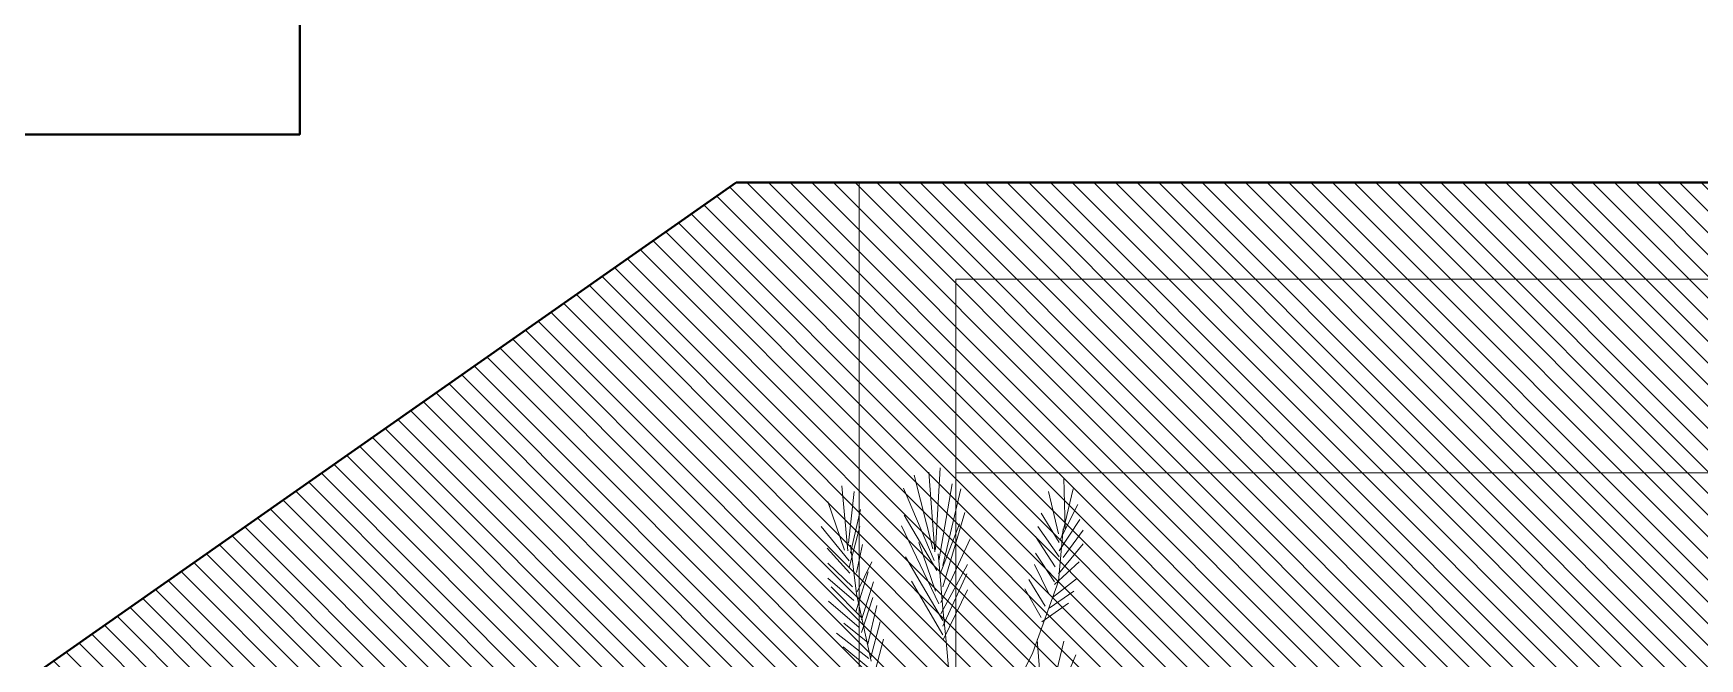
# Model space of a CAD drawing. Header units: millimetres. Extents: x 3779 to 7711, y 1445 to 3132.
# Drawn here: x 3974.662 to 3975.524, y 1452.928 to 1453.252 of the extents above; entities that cross this region are included whole.
import ezdxf

# ---------------------------------------------------------------- set-up
doc = ezdxf.new("R2010")
doc.units = ezdxf.units.MM
for name, color, linetype, lineweight in [('pluma 0.0', 33, 'Continuous', 0), ('pluma 1', 1, 'Continuous', 9), ('pluma 2', 2, 'Continuous', 20), ('pluma 4', 34, 'Continuous', 40), ('VEJETACION', 3, 'Continuous', 9)]:
    doc.layers.add(name, color=color, linetype=linetype, lineweight=lineweight)

# ---------------------------------------------------------------- blocks, each defined once
blk = doc.blocks.new('5')
for p, q in [((0.0806, 1.2394), (0.0605, 1.3188)), ((0.0827, 1.2363), (0.0763, 1.3219)), ((0.0835, 1.2386), (0.0885, 1.3265)), ((0.2234, 1.261), (0.2219, 1.3157)), ((-0.0112, 1.2371), (-0.0177, 1.3072)), ((-0.0105, 1.2455), (-0.0041, 1.3011)), ((0.082, 1.227), (0.049, 1.3049)), ((0.0871, 1.2263), (0.1014, 1.3095)), ((0.0914, 1.2216), (0.1107, 1.3041)), ((0.2162, 1.2556), (0.2054, 1.3011)), ((0.2198, 1.2525), (0.232, 1.3041)), ((-0.0148, 1.2378), (-0.0328, 1.2903)), ((-0.0084, 1.2347), (0.0024, 1.2818)), ((0.0914, 1.1985), (0.115, 1.2787)), ((0.2169, 1.2463), (0.1975, 1.2779)), ((0.2176, 1.2486), (0.237, 1.2872)), ((-0.0098, 1.2263), (-0.0399, 1.2633)), ((-0.0098, 1.2193), (0.0017, 1.2633)), ((0.0871, 1.18), (0.0469, 1.264)), ((0.0849, 1.2162), (0.0497, 1.2756)), ((0.0885, 1.2124), (0.1093, 1.2664)), ((0.2169, 1.2309), (0.1939, 1.2633)), ((0.2162, 1.2047), (0.2212, 1.261)), ((0.2169, 1.2371), (0.2391, 1.271)), ((0.2212, 1.2301), (0.2427, 1.2594)), ((-0.0091, 1.2132), (-0.0335, 1.2401)), ((-0.0019, 1.1908), (-0.0084, 1.2432)), ((-0.0019, 1.2139), (0.0046, 1.244)), ((0.0835, 1.1939), (0.0655, 1.2463)), ((0.0892, 1.1815), (0.1208, 1.2502)), ((0.2126, 1.2201), (0.1911, 1.2525)), ((0.2162, 1.2124), (0.2427, 1.2448)), ((-0.0062, 1.1985), (-0.0328, 1.224)), ((-0.0012, 1.1931), (0.0146, 1.2255)), ((0.0914, 1.1623), (0.0512, 1.2309)), ((0.0878, 1.2186), (0.0863, 1.234)), ((0.0892, 1.1692), (0.1179, 1.2224)), ((0.2054, 1.1916), (0.1903, 1.2224)), ((0.2119, 1.2039), (0.1911, 1.2347)), ((0.2119, 1.2008), (0.2384, 1.2255)), ((-0.0048, 1.1839), (-0.0328, 1.2078)), ((-0.0026, 1.1715), (0.011, 1.2147)), ((0.0038, 1.163), (0.0167, 1.2039)), ((0.0914, 1.1468), (0.0576, 1.2047)), ((0.0914, 1.1746), (0.0878, 1.2186)), ((0.0914, 1.1561), (0.1172, 1.2124)), ((0.2018, 1.1777), (0.1839, 1.2062)), ((0.1882, 1.1276), (0.2162, 1.2047)), ((0.2097, 1.1869), (0.2355, 1.207)), ((0.0038, 1.1654), (-0.0292, 1.1985)), ((0.0139, 1.1183), (-0.0019, 1.1908)), ((0.0038, 1.1492), (0.016, 1.1869)), ((0.0921, 1.1422), (0.1179, 1.1954)), ((0.1975, 1.1654), (0.1796, 1.1962)), ((0.2061, 1.1754), (0.2327, 1.1939)), ((0.001, 1.1546), (-0.032, 1.1831)), ((0.0103, 1.1368), (0.0203, 1.1785)), ((0.0949, 1.1399), (0.0914, 1.1746)), ((0.1982, 1.1607), (0.2269, 1.1808)), ((0.0103, 1.1384), (-0.0155, 1.1592)), ((0.0132, 1.1214), (0.0239, 1.1607)), ((0.0117, 1.1214), (-0.0234, 1.1484)), ((0.0146, 1.1083), (-0.0163, 1.1338)), ((0.0189, 1.1091), (0.0275, 1.1422)), ((0.1014, 1.0667), (0.0949, 1.1399)), ((0.199, 1.0674), (0.1932, 1.1415)), ((0.2054, 1.0721), (0.2219, 1.1399)), ((0.1638, 1.0782), (0.1882, 1.1276)), ((0.2069, 1.059), (0.2348, 1.1253))]:
    blk.add_line(p, q)
blk = doc.blocks.new('KJKHJK')
at = {"layer": 'VEJETACION', "linetype": 'Continuous', "xscale": 0.599999999999909, "yscale": 0.599999999999909, "zscale": 0.599999999999909}
blk.add_blockref('5', (1136.2546, 439.1623), dxfattribs=at)

msp = doc.modelspace()

# ---------------------------------------------------------------- hatches: boundary and pattern name
at = {"layer": 'pluma 0.0'}
h = msp.add_hatch(dxfattribs=at)
h.set_pattern_fill('LINE', color=256, scale=0.0025, angle=135)
h.set_pattern_definition([(135, (0, 0), (-0.005612660076, -0.005612660076), [])])
h.paths.add_polyline_path([(3976.65053, 1453.01996), (3975.88934, 1453.01996), (3975.88934, 1452.67449), (3975.08934, 1452.67449), (3975.08934, 1453.01996), (3974.80493, 1453.01996), (3973.74229, 1452.27611), (3976.65053, 1452.4893)])
h.paths.add_polyline_path([(3975.88934, 1453.01996), (3975.08934, 1453.01996), (3975.08934, 1452.67449), (3975.88934, 1452.67449)], flags=17)
h.paths.add_polyline_path([(3975.88934, 1453.1745), (3975.08934, 1453.1745), (3975.08934, 1453.01996), (3975.88934, 1453.01996)])
h.paths.add_polyline_path([(3975.08934, 1453.1745), (3975.02569, 1453.17449), (3974.80493, 1453.01996), (3975.08934, 1453.01996)])
h.paths.add_polyline_path([(3976.65053, 1453.29967), (3976.57553, 1453.37467), (3976.57553, 1453.17461), (3976.0998, 1453.17461), (3976.0998, 1453.17461), (3975.88934, 1453.17459), (3975.88934, 1453.01996), (3976.65053, 1453.01996)])
h.paths.add_polyline_path([(3976.93024, 1453.01996), (3976.65053, 1453.01996), (3976.65053, 1452.4893), (3977.40555, 1452.54465)])
h.paths.add_polyline_path([(3976.65053, 1453.29967), (3976.65053, 1453.01996), (3976.93024, 1453.01996)], flags=17)
h.paths.add_polyline_path([(3976.65053, 1453.29967), (3976.93024, 1453.01996), (3977.30368, 1453.01996)])
h.paths.add_polyline_path([(3977.8748, 1452.77538), (3977.30368, 1453.01996), (3976.93024, 1453.01996), (3977.40555, 1452.54465), (3977.8748, 1452.57905)])

# ---------------------------------------------------------------- linework, layer by layer
at = {"layer": 'pluma 1'}
msp.add_line((3975.13934, 1453.0245), (3975.83934, 1453.0245), dxfattribs=at)
msp.add_lwpolyline([(3975.13934, 1453.1245), (3975.83934, 1453.1245), (3975.83934, 1452.72449), (3975.13934, 1452.72449)], close=True, dxfattribs=at)
at = {"layer": 'pluma 2'}
msp.add_lwpolyline([(3975.08934, 1453.1745), (3975.88934, 1453.1745), (3975.88934, 1452.67449), (3975.08934, 1452.67449)], close=True, dxfattribs=at)
at = {"layer": 'pluma 4'}
for p, q in [((3973.74229, 1452.27611), (3975.02569, 1453.17449)), ((3975.02569, 1453.17449), (3976.0998, 1453.17461))]:
    msp.add_line(p, q, dxfattribs=at)
msp.add_lwpolyline([(3972.4498, 1452.32446), (3973.5498, 1452.32446), (3973.5498, 1452.49946), (3973.7998, 1452.49946), (3973.7998, 1452.67446), (3974.0498, 1452.67446), (3974.0498, 1452.84946), (3974.2998, 1452.84946), (3974.2998, 1453.02446), (3974.5498, 1453.02446), (3974.5498, 1453.19946), (3974.7998, 1453.19946), (3974.7998, 1453.37446)], dxfattribs=at)

# ---------------------------------------------------------------- block references
at = {"layer": 'VEJETACION', "linetype": 'Continuous', "xscale": 0.8, "yscale": 0.8, "zscale": 0.8}
msp.add_blockref('KJKHJK', (3066.08508, 1101.06038), dxfattribs=at)

doc.saveas('drawing.dxf')
